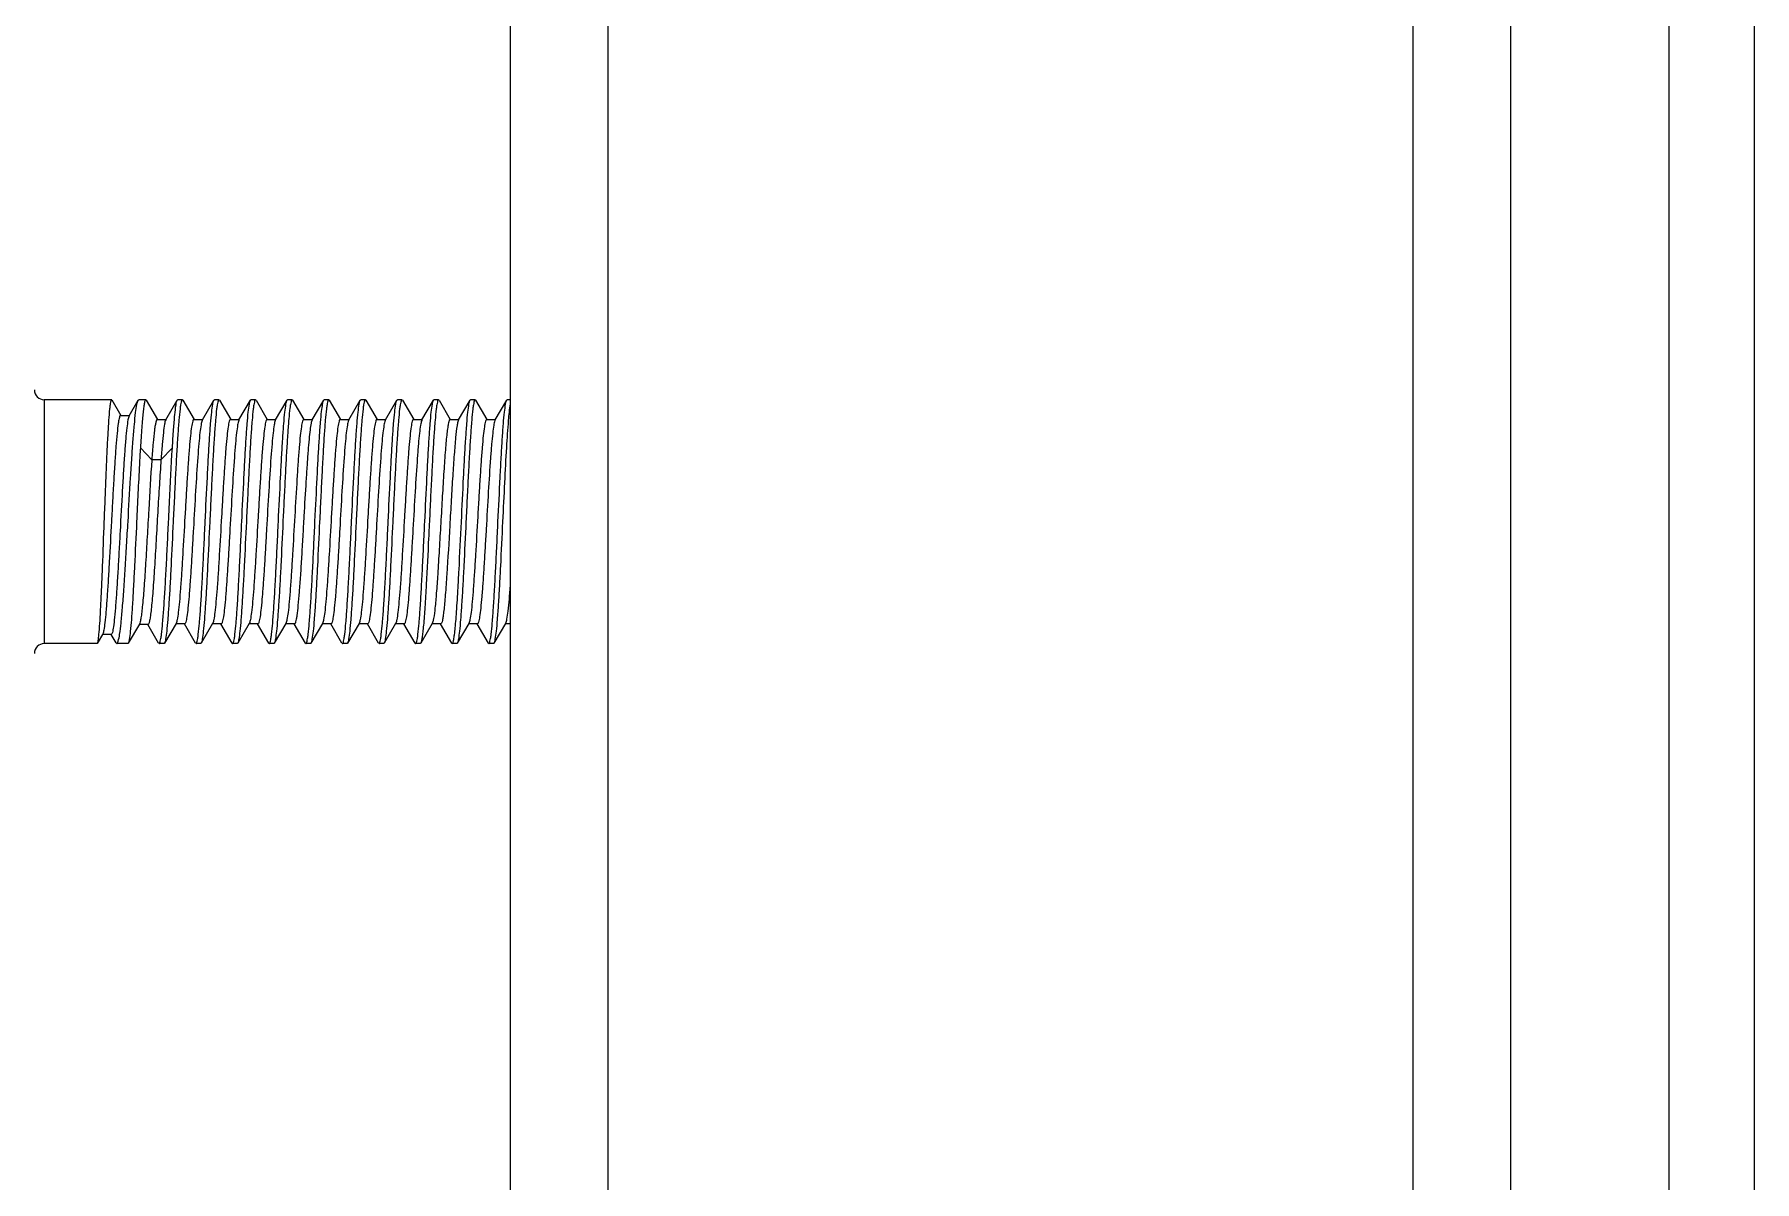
# Model space of a CAD drawing. Extents: x 27938 to 1507990, y 110129 to 923079.
# Drawn here: x 669477 to 670053, y 368319 to 368704 of the extents above; entities that cross this region are included whole.
import ezdxf

# ---------------------------------------------------------------- set-up
doc = ezdxf.new("R2010")
doc.units = 0
doc.header["$LTSCALE"] = 1000
doc.header["$MEASUREMENT"] = 0

msp = doc.modelspace()

# ---------------------------------------------------------------- linework, layer by layer
for p, q in [((670053.1, 366391), (670053.1, 369059.47)), ((670024.47, 366675.45), (670024.47, 368938.58)), ((669636.04, 368785.73), (669636.04, 366070.82)), ((669668.75, 368785.73), (669668.75, 366070.82)), ((669938.61, 368785.73), (669938.61, 366070.82)), ((669971.32, 368785.73), (669971.32, 366070.82)), ((669479.85, 368581.29), (669479.85, 368499.52)), ((669502.42, 368581.29), (669479.85, 368581.29)), ((669502.53, 368581.19), (669502.42, 368581.29)), ((669502.53, 368581.19), (669505.53, 368576.04)), ((669508.32, 368575.88), (669511.35, 368581.11)), ((669511.35, 368581.11), (669511.57, 368581.29)), ((669513.89, 368581.29), (669511.57, 368581.29)), ((669514.05, 368581.15), (669513.89, 368581.29)), ((669514.05, 368581.15), (669517.83, 368574.67)), ((669520.61, 368574.5), (669524.46, 368581.15)), ((669526.16, 368581.29), (669524.62, 368581.29)), ((669526.32, 368581.15), (669526.16, 368581.29)), ((669526.32, 368581.15), (669530.09, 368574.67)), ((669532.87, 368574.5), (669536.73, 368581.15)), ((669536.73, 368581.15), (669536.89, 368581.29)), ((669538.42, 368581.29), (669536.89, 368581.29)), ((669538.58, 368581.15), (669538.42, 368581.29)), ((669538.58, 368581.15), (669542.36, 368574.67)), ((669545.14, 368574.5), (669548.99, 368581.15)), ((669548.99, 368581.15), (669549.15, 368581.29)), ((669550.69, 368581.29), (669549.15, 368581.29)), ((669550.85, 368581.15), (669550.69, 368581.29)), ((669550.85, 368581.15), (669554.63, 368574.67)), ((669557.4, 368574.5), (669561.26, 368581.15)), ((669561.26, 368581.15), (669561.42, 368581.29)), ((669562.96, 368581.29), (669561.42, 368581.29)), ((669563.12, 368581.15), (669562.96, 368581.29)), ((669563.12, 368581.15), (669566.89, 368574.67)), ((669569.67, 368574.5), (669573.53, 368581.15)), ((669575.22, 368581.29), (669573.69, 368581.29)), ((669575.38, 368581.15), (669575.22, 368581.29)), ((669575.38, 368581.15), (669579.16, 368574.67)), ((669581.94, 368574.5), (669585.79, 368581.15)), ((669585.79, 368581.15), (669585.95, 368581.29)), ((669587.49, 368581.29), (669585.95, 368581.29)), ((669587.65, 368581.15), (669587.49, 368581.29)), ((669587.65, 368581.15), (669591.42, 368574.67)), ((669594.2, 368574.5), (669598.06, 368581.15)), ((669598.06, 368581.15), (669598.22, 368581.29)), ((669599.76, 368581.29), (669598.22, 368581.29)), ((669599.92, 368581.15), (669599.76, 368581.29)), ((669599.92, 368581.15), (669603.69, 368574.67)), ((669606.47, 368574.5), (669610.32, 368581.15)), ((669610.32, 368581.15), (669610.49, 368581.29)), ((669612.02, 368581.29), (669610.49, 368581.29)), ((669612.18, 368581.15), (669612.02, 368581.29)), ((669612.18, 368581.15), (669615.96, 368574.67)), ((669618.74, 368574.5), (669622.59, 368581.15)), ((669622.59, 368581.15), (669622.75, 368581.29)), ((669624.29, 368581.29), (669622.75, 368581.29)), ((669624.45, 368581.15), (669624.29, 368581.29)), ((669624.45, 368581.15), (669628.22, 368574.67)), ((669631, 368574.5), (669634.86, 368581.15)), ((669634.86, 368581.15), (669635.02, 368581.29)), ((669636.04, 368581.29), (669635.02, 368581.29)), ((669505.44, 368576.04), (669508.41, 368576.04)), ((669517.73, 368574.67), (669520.7, 368574.67)), ((669530, 368574.67), (669532.97, 368574.67)), ((669532.87, 368574.5), (669532.8, 368574.35)), ((669542.26, 368574.67), (669545.23, 368574.67)), ((669545.14, 368574.5), (669545.06, 368574.34)), ((669554.53, 368574.67), (669557.5, 368574.67)), ((669557.4, 368574.5), (669557.32, 368574.33)), ((669566.8, 368574.67), (669569.77, 368574.67)), ((669579.06, 368574.67), (669582.03, 368574.67)), ((669581.94, 368574.5), (669581.85, 368574.31)), ((669591.33, 368574.67), (669594.3, 368574.67)), ((669594.2, 368574.5), (669594.11, 368574.31)), ((669603.59, 368574.67), (669606.57, 368574.67)), ((669606.47, 368574.5), (669606.37, 368574.3)), ((669615.86, 368574.67), (669618.83, 368574.67)), ((669628.13, 368574.67), (669631.1, 368574.67)), ((669631, 368574.5), (669630.9, 368574.28)), ((669515.93, 368561.15), (669512.09, 368565.16)), ((669519, 368561.15), (669515.93, 368561.15)), ((669522.82, 368565.16), (669519, 368561.15)), ((669560, 368542.63), (669559.89, 368540.4)), ((669570.62, 368540.4), (669570.73, 368542.63)), ((669511.78, 368506.07), (669508.03, 368499.64)), ((669514.65, 368505.91), (669511.68, 368505.91)), ((669518.17, 368499.67), (669514.56, 368505.91)), ((669524.06, 368506.31), (669520.19, 368499.66)), ((669526.93, 368506.14), (669523.96, 368506.14)), ((669530.59, 368499.66), (669526.83, 368506.14)), ((669536.32, 368506.31), (669532.45, 368499.66)), ((669539.2, 368506.14), (669536.23, 368506.14)), ((669542.86, 368499.66), (669539.1, 368506.14)), ((669548.59, 368506.31), (669544.72, 368499.66)), ((669551.46, 368506.14), (669548.49, 368506.14)), ((669555.13, 368499.66), (669551.37, 368506.14)), ((669560.85, 368506.31), (669556.98, 368499.66)), ((669563.73, 368506.14), (669560.76, 368506.14)), ((669567.39, 368499.66), (669563.63, 368506.14)), ((669573.12, 368506.31), (669569.25, 368499.66)), ((669576, 368506.14), (669573.02, 368506.14)), ((669579.66, 368499.66), (669575.9, 368506.14)), ((669585.39, 368506.31), (669581.52, 368499.66)), ((669588.26, 368506.14), (669585.29, 368506.14)), ((669591.93, 368499.66), (669588.17, 368506.14)), ((669597.65, 368506.31), (669593.78, 368499.66)), ((669600.53, 368506.14), (669597.56, 368506.14)), ((669604.19, 368499.66), (669600.43, 368506.14)), ((669609.92, 368506.31), (669606.05, 368499.66)), ((669612.79, 368506.14), (669609.82, 368506.14)), ((669616.46, 368499.66), (669612.7, 368506.14)), ((669622.19, 368506.31), (669618.32, 368499.66)), ((669625.06, 368506.14), (669622.09, 368506.14)), ((669628.72, 368499.66), (669624.96, 368506.14)), ((669634.45, 368506.31), (669630.58, 368499.66)), ((669636.04, 368506.14), (669634.36, 368506.14)), ((669497.53, 368499.52), (669479.85, 368499.52)), ((669497.62, 368499.59), (669497.53, 368499.52)), ((669499.37, 368502.61), (669497.62, 368499.59)), ((669499.46, 368502.76), (669499.37, 368502.61)), ((669502.35, 368502.61), (669499.37, 368502.61)), ((669503.93, 368499.74), (669502.29, 368502.57)), ((669503.93, 368499.74), (669504.19, 368499.52)), ((669507.89, 368499.52), (669504.19, 368499.52)), ((669508.03, 368499.64), (669507.89, 368499.52)), ((669518.17, 368499.67), (669518.36, 368499.52)), ((669520.02, 368499.52), (669518.36, 368499.52)), ((669520.19, 368499.66), (669520.03, 368499.52)), ((669530.59, 368499.66), (669530.76, 368499.52)), ((669532.29, 368499.52), (669530.75, 368499.52)), ((669532.45, 368499.66), (669532.29, 368499.52)), ((669542.86, 368499.66), (669543.02, 368499.52)), ((669544.56, 368499.52), (669543.02, 368499.52)), ((669544.72, 368499.66), (669544.56, 368499.52)), ((669555.13, 368499.66), (669555.29, 368499.52)), ((669556.82, 368499.52), (669555.29, 368499.52)), ((669556.98, 368499.66), (669556.82, 368499.52)), ((669567.39, 368499.66), (669567.55, 368499.52)), ((669569.09, 368499.52), (669567.55, 368499.52)), ((669569.25, 368499.66), (669569.09, 368499.52)), ((669579.66, 368499.66), (669579.82, 368499.52)), ((669581.36, 368499.52), (669579.82, 368499.52)), ((669581.52, 368499.66), (669581.36, 368499.52)), ((669591.93, 368499.66), (669592.09, 368499.52)), ((669593.62, 368499.52), (669592.09, 368499.52)), ((669593.78, 368499.66), (669593.62, 368499.52)), ((669604.19, 368499.66), (669604.35, 368499.52)), ((669605.89, 368499.52), (669604.35, 368499.52)), ((669606.05, 368499.66), (669605.89, 368499.52)), ((669616.46, 368499.66), (669616.62, 368499.52)), ((669618.16, 368499.52), (669616.62, 368499.52)), ((669618.32, 368499.66), (669618.16, 368499.52)), ((669628.72, 368499.66), (669628.89, 368499.52)), ((669630.42, 368499.52), (669628.89, 368499.52)), ((669630.58, 368499.66), (669630.42, 368499.52))]:
    msp.add_line(p, q)
for centre, start, end in [((669479.85, 368584.56), 180, 270), ((669479.85, 368496.25), 90, 180)]:
    msp.add_arc(centre, 3.27, start, end)
for points, knots in [([(669502.42, 368581.29), (669502.33, 368581.29), (669502.19, 368580.94), (669502.06, 368580.41), (669501.9, 368579.4), (669501.68, 368577.39), (669501.41, 368573.97), (669501.11, 368568.95), (669500.8, 368562.83), (669500.5, 368555.85), (669500.2, 368548.28), (669500, 368543.06), (669499.9, 368540.4)], [0, 0, 0, 0, 0.006203, 0.021073, 0.045141, 0.078305, 0.170688, 0.294821, 0.44599, 0.618417, 0.805472, 1, 1, 1, 1]), ([(669507.96, 368540.4), (669508.24, 368545.32), (669508.65, 368552.48), (669509.22, 368561.65), (669509.64, 368567.6), (669510.05, 368572.62), (669510.43, 368576.57), (669510.85, 368579.26), (669511.11, 368580.68), (669511.35, 368581.11)], [0, 0, 0, 0, 0.361155, 0.526427, 0.673911, 0.798642, 0.896457, 0.964179, 1, 1, 1, 1]), ([(669513.89, 368581.29), (669513.77, 368581.29), (669513.57, 368580.81), (669513.4, 368580.08), (669513.18, 368578.7), (669512.97, 368576.88), (669512.75, 368574.56), (669512.43, 368570.6), (669512.23, 368567.42), (669512.09, 368565.16)], [0, 0, 0, 0, 0.021546, 0.072917, 0.155846, 0.269667, 0.412995, 0.584026, 1, 1, 1, 1]), ([(669522.82, 368565.16), (669522.95, 368567.23), (669523.18, 368570.94), (669523.58, 368575.74), (669523.9, 368578.82), (669524.21, 368580.44), (669524.36, 368580.98), (669524.46, 368581.15)], [0, 0, 0, 0, 0.387446, 0.690986, 0.897716, 0.962073, 1, 1, 1, 1]), ([(669526.16, 368581.29), (669526.07, 368581.29), (669525.89, 368580.96), (669525.74, 368580.41), (669525.55, 368579.4), (669525.28, 368577.38), (669524.95, 368573.96), (669524.59, 368568.95), (669524.22, 368562.83), (669523.84, 368555.85), (669523.47, 368548.28), (669523.22, 368543.06), (669523.09, 368540.4)], [0, 0, 0, 0, 0.006697, 0.021779, 0.045964, 0.079194, 0.171609, 0.295674, 0.446694, 0.618911, 0.805729, 1, 1, 1, 1]), ([(669524.46, 368581.15), (669524.48, 368581.19), (669524.52, 368581.25), (669524.59, 368581.29), (669524.62, 368581.29)], [0, 0, 0, 0, 0.600476, 1, 1, 1, 1]), ([(669533.82, 368540.4), (669534.06, 368545.36), (669534.4, 368552.58), (669534.89, 368561.81), (669535.24, 368567.78), (669535.6, 368572.81), (669535.92, 368576.74), (669536.3, 368579.37), (669536.5, 368580.76), (669536.73, 368581.15)], [0, 0, 0, 0, 0.363963, 0.530225, 0.678242, 0.802937, 0.90006, 0.966368, 1, 1, 1, 1]), ([(669538.42, 368581.29), (669538.33, 368581.29), (669538.15, 368580.96), (669538.01, 368580.41), (669537.82, 368579.4), (669537.55, 368577.38), (669537.22, 368573.97), (669536.85, 368568.95), (669536.48, 368562.83), (669536.11, 368555.85), (669535.73, 368548.28), (669535.48, 368543.06), (669535.36, 368540.4)], [0, 0, 0, 0, 0.006689, 0.021764, 0.045941, 0.079165, 0.171569, 0.295632, 0.446659, 0.618889, 0.805716, 1, 1, 1, 1]), ([(669546.09, 368540.4), (669546.32, 368545.36), (669546.67, 368552.58), (669547.16, 368561.81), (669547.51, 368567.78), (669547.87, 368572.81), (669548.19, 368576.74), (669548.56, 368579.37), (669548.76, 368580.76), (669548.99, 368581.15)], [0, 0, 0, 0, 0.363959, 0.530225, 0.678245, 0.80294, 0.900061, 0.966367, 1, 1, 1, 1]), ([(669550.69, 368581.29), (669550.6, 368581.29), (669550.42, 368580.96), (669550.28, 368580.41), (669550.08, 368579.4), (669549.81, 368577.39), (669549.49, 368573.97), (669549.12, 368568.95), (669548.75, 368562.83), (669548.38, 368555.85), (669548, 368548.28), (669547.75, 368543.06), (669547.62, 368540.4)], [0, 0, 0, 0, 0.00668, 0.021743, 0.045911, 0.079128, 0.171521, 0.29558, 0.446613, 0.618858, 0.805701, 1, 1, 1, 1]), ([(669558.35, 368540.4), (669558.59, 368545.36), (669558.93, 368552.58), (669559.42, 368561.81), (669559.77, 368567.78), (669560.13, 368572.81), (669560.45, 368576.74), (669560.83, 368579.37), (669561.03, 368580.76), (669561.26, 368581.15)], [0, 0, 0, 0, 0.363957, 0.530226, 0.678247, 0.80294, 0.900059, 0.966367, 1, 1, 1, 1]), ([(669562.96, 368581.29), (669562.87, 368581.29), (669562.69, 368580.99), (669562.56, 368580.47), (669562.37, 368579.53), (669562.11, 368577.65), (669561.79, 368574.45), (669561.44, 368569.74), (669561.08, 368563.98), (669560.72, 368557.38), (669560.36, 368550.16), (669560.12, 368545.18), (669560, 368542.63)], [0, 0, 0, 0, 0.006689, 0.021571, 0.045424, 0.078208, 0.169526, 0.292465, 0.442701, 0.6149, 0.802905, 1, 1, 1, 1]), ([(669570.73, 368542.63), (669570.95, 368547.36), (669571.28, 368554.22), (669571.76, 368562.98), (669572.09, 368568.61), (669572.44, 368573.32), (669572.75, 368577), (669573.11, 368579.47), (669573.31, 368580.78), (669573.53, 368581.15)], [0, 0, 0, 0, 0.367266, 0.533405, 0.680662, 0.804347, 0.900563, 0.966339, 1, 1, 1, 1]), ([(669575.22, 368581.29), (669575.13, 368581.29), (669574.95, 368580.96), (669574.81, 368580.41), (669574.61, 368579.4), (669574.35, 368577.38), (669574.02, 368573.97), (669573.65, 368568.95), (669573.28, 368562.83), (669572.91, 368555.85), (669572.53, 368548.28), (669572.28, 368543.06), (669572.16, 368540.4)], [0, 0, 0, 0, 0.006689, 0.021763, 0.04594, 0.079164, 0.171568, 0.295631, 0.446657, 0.618886, 0.805714, 1, 1, 1, 1]), ([(669573.53, 368581.15), (669573.55, 368581.19), (669573.59, 368581.25), (669573.66, 368581.29), (669573.69, 368581.29)], [0, 0, 0, 0, 0.600612, 1, 1, 1, 1]), ([(669582.89, 368540.4), (669583.12, 368545.36), (669583.47, 368552.58), (669583.96, 368561.81), (669584.31, 368567.78), (669584.67, 368572.81), (669584.98, 368576.74), (669585.36, 368579.37), (669585.56, 368580.76), (669585.79, 368581.15)], [0, 0, 0, 0, 0.363961, 0.530225, 0.678245, 0.802939, 0.90006, 0.966367, 1, 1, 1, 1]), ([(669587.49, 368581.29), (669587.4, 368581.29), (669587.22, 368580.96), (669587.08, 368580.41), (669586.88, 368579.4), (669586.61, 368577.39), (669586.29, 368573.97), (669585.92, 368568.95), (669585.55, 368562.83), (669585.17, 368555.85), (669584.8, 368548.28), (669584.55, 368543.06), (669584.42, 368540.4)], [0, 0, 0, 0, 0.006676, 0.021733, 0.045899, 0.079113, 0.171508, 0.295569, 0.446596, 0.61884, 0.805693, 1, 1, 1, 1]), ([(669595.15, 368540.4), (669595.39, 368545.36), (669595.73, 368552.58), (669596.22, 368561.81), (669596.57, 368567.78), (669596.93, 368572.81), (669597.25, 368576.74), (669597.63, 368579.37), (669597.83, 368580.76), (669598.06, 368581.15)], [0, 0, 0, 0, 0.363962, 0.530226, 0.678239, 0.802933, 0.900057, 0.966368, 1, 1, 1, 1]), ([(669599.76, 368581.29), (669599.66, 368581.29), (669599.48, 368580.96), (669599.34, 368580.41), (669599.15, 368579.4), (669598.88, 368577.38), (669598.55, 368573.96), (669598.19, 368568.95), (669597.81, 368562.83), (669597.44, 368555.85), (669597.07, 368548.28), (669596.82, 368543.06), (669596.69, 368540.4)], [0, 0, 0, 0, 0.006697, 0.021779, 0.045964, 0.079195, 0.171609, 0.295674, 0.446694, 0.618911, 0.805729, 1, 1, 1, 1]), ([(669607.42, 368540.4), (669607.66, 368545.36), (669608, 368552.58), (669608.49, 368561.81), (669608.84, 368567.78), (669609.2, 368572.81), (669609.52, 368576.74), (669609.9, 368579.37), (669610.09, 368580.76), (669610.32, 368581.15)], [0, 0, 0, 0, 0.363963, 0.530225, 0.678242, 0.802937, 0.90006, 0.966368, 1, 1, 1, 1]), ([(669612.02, 368581.29), (669611.93, 368581.29), (669611.75, 368580.96), (669611.61, 368580.41), (669611.41, 368579.4), (669611.14, 368577.38), (669610.82, 368573.97), (669610.45, 368568.95), (669610.08, 368562.83), (669609.71, 368555.85), (669609.33, 368548.28), (669609.08, 368543.06), (669608.96, 368540.4)], [0, 0, 0, 0, 0.006686, 0.021758, 0.045933, 0.079154, 0.171555, 0.295617, 0.446646, 0.618881, 0.805711, 1, 1, 1, 1]), ([(669619.69, 368540.4), (669619.92, 368545.36), (669620.26, 368552.58), (669620.76, 368561.81), (669621.11, 368567.78), (669621.47, 368572.81), (669621.78, 368576.74), (669622.16, 368579.37), (669622.36, 368580.76), (669622.59, 368581.15)], [0, 0, 0, 0, 0.363958, 0.530225, 0.678245, 0.80294, 0.90006, 0.966367, 1, 1, 1, 1]), ([(669624.29, 368581.29), (669624.2, 368581.29), (669624.02, 368580.96), (669623.87, 368580.41), (669623.68, 368579.4), (669623.41, 368577.39), (669623.08, 368573.97), (669622.72, 368568.95), (669622.35, 368562.83), (669621.97, 368555.85), (669621.6, 368548.28), (669621.35, 368543.06), (669621.22, 368540.4)], [0, 0, 0, 0, 0.006677, 0.021736, 0.045902, 0.079117, 0.171507, 0.295565, 0.446598, 0.618848, 0.805696, 1, 1, 1, 1]), ([(669631.95, 368540.4), (669632.19, 368545.36), (669632.53, 368552.58), (669633.02, 368561.81), (669633.37, 368567.78), (669633.73, 368572.81), (669634.05, 368576.74), (669634.43, 368579.37), (669634.63, 368580.76), (669634.86, 368581.15)], [0, 0, 0, 0, 0.363957, 0.530228, 0.678248, 0.80294, 0.900058, 0.966367, 1, 1, 1, 1]), ([(669636.04, 368579.89), (669635.71, 368578.07), (669635.29, 368573.19), (669634.68, 368564.4), (669634.1, 368553.07), (669633.7, 368544.78), (669633.49, 368540.4)], [0, 0, 0, 0, 0.140058, 0.370691, 0.667791, 1, 1, 1, 1]), ([(669505.44, 368576.04), (669505.35, 368576.04), (669505.17, 368575.76), (669505.02, 368575.26), (669504.83, 368574.4), (669504.56, 368572.64), (669504.24, 368569.68), (669503.88, 368565.33), (669503.51, 368560.03), (669503.14, 368553.98), (669502.77, 368547.4), (669502.28, 368538.29), (669501.81, 368529.31), (669501.31, 368520.77), (669500.95, 368515.23), (669500.59, 368510.57), (669500.27, 368506.91), (669499.89, 368504.44), (669499.68, 368503.14), (669499.46, 368502.76)], [0, 0, 0, 0, 0.003488, 0.010904, 0.022688, 0.038824, 0.083607, 0.143647, 0.216697, 0.300025, 0.390537, 0.484902, 0.671459, 0.756962, 0.833182, 0.897479, 0.947675, 0.982144, 1, 1, 1, 1]), ([(669508.32, 368575.88), (669508.09, 368575.48), (669507.86, 368574.1), (669507.47, 368571.52), (669507.14, 368567.71), (669506.76, 368562.88), (669506.4, 368557.19), (669505.89, 368548.53), (669505.42, 368539.49), (669504.93, 368530.4), (669504.57, 368523.92), (669504.2, 368518), (669503.85, 368512.86), (669503.49, 368508.66), (669503.16, 368505.59), (669502.84, 368503.68), (669502.61, 368502.87), (669502.43, 368502.61), (669502.35, 368502.61)], [0, 0, 0, 0, 0.018844, 0.055045, 0.107437, 0.174076, 0.252464, 0.339678, 0.527511, 0.621285, 0.710453, 0.791854, 0.862644, 0.920393, 0.963178, 0.989688, 0.996707, 1, 1, 1, 1]), ([(669517.73, 368574.67), (669517.62, 368574.67), (669517.41, 368574.29), (669517.25, 368573.65), (669517.02, 368572.5), (669516.7, 368570.21), (669516.32, 368566.36), (669516.07, 368563.04), (669515.93, 368561.15)], [0, 0, 0, 0, 0.023235, 0.075178, 0.15823, 0.271917, 0.585415, 1, 1, 1, 1]), ([(669520.61, 368574.5), (669520.36, 368574.08), (669520.13, 368572.64), (669519.72, 368569.92), (669519.36, 368565.91), (669519.12, 368562.86), (669519, 368561.15)], [0, 0, 0, 0, 0.108395, 0.316903, 0.618184, 1, 1, 1, 1]), ([(669530, 368574.67), (669529.92, 368574.67), (669529.74, 368574.43), (669529.5, 368573.64), (669529.17, 368571.83), (669528.83, 368568.91), (669528.47, 368564.92), (669528.12, 368560.07), (669527.75, 368554.5), (669527.39, 368548.43), (669526.9, 368539.95), (669526.43, 368531.55), (669525.93, 368523.53), (669525.57, 368518.29), (669525.21, 368513.84), (669524.87, 368510.34), (669524.5, 368507.95), (669524.27, 368506.68), (669524.06, 368506.31)], [0, 0, 0, 0, 0.003515, 0.010772, 0.037949, 0.081609, 0.140308, 0.211978, 0.294061, 0.383612, 0.477415, 0.664253, 0.750571, 0.827952, 0.893624, 0.945254, 0.981055, 1, 1, 1, 1]), ([(669532.8, 368574.35), (669532.6, 368573.88), (669532.36, 368572.5), (669532, 368569.92), (669531.66, 368566.3), (669531.15, 368559.8), (669530.56, 368550.28), (669529.99, 368540.18), (669529.51, 368531.82), (669529.15, 368525.85), (669528.79, 368520.4), (669528.43, 368515.65), (669528.08, 368511.76), (669527.75, 368508.91), (669527.43, 368507.14), (669527.19, 368506.37), (669527.01, 368506.14), (669526.93, 368506.14)], [0, 0, 0, 0, 0.022098, 0.060554, 0.114206, 0.18123, 0.34569, 0.53115, 0.623722, 0.711849, 0.792446, 0.862698, 0.92016, 0.962863, 0.989437, 0.99654, 1, 1, 1, 1]), ([(669542.26, 368574.67), (669542.18, 368574.67), (669542, 368574.43), (669541.76, 368573.64), (669541.44, 368571.83), (669541.1, 368568.91), (669540.74, 368564.92), (669540.38, 368560.07), (669540.02, 368554.5), (669539.66, 368548.43), (669539.17, 368539.95), (669538.7, 368531.55), (669538.2, 368523.53), (669537.84, 368518.29), (669537.47, 368513.84), (669537.14, 368510.34), (669536.77, 368507.95), (669536.54, 368506.68), (669536.32, 368506.31)], [0, 0, 0, 0, 0.003515, 0.010772, 0.037949, 0.081609, 0.140308, 0.211978, 0.294061, 0.383612, 0.477415, 0.664253, 0.750571, 0.827952, 0.893624, 0.945254, 0.981055, 1, 1, 1, 1]), ([(669545.06, 368574.34), (669544.87, 368573.87), (669544.62, 368572.49), (669544.26, 368569.9), (669543.92, 368566.27), (669543.41, 368559.76), (669542.82, 368550.25), (669542.25, 368540.15), (669541.77, 368531.79), (669541.41, 368525.83), (669541.05, 368520.39), (669540.7, 368515.64), (669540.34, 368511.76), (669540.01, 368508.9), (669539.69, 368507.14), (669539.45, 368506.37), (669539.28, 368506.14), (669539.2, 368506.14)], [0, 0, 0, 0, 0.022237, 0.060809, 0.11455, 0.181633, 0.346125, 0.531524, 0.624042, 0.712107, 0.792639, 0.862829, 0.920237, 0.962898, 0.989446, 0.996542, 1, 1, 1, 1]), ([(669554.53, 368574.67), (669554.45, 368574.67), (669554.27, 368574.43), (669554.03, 368573.64), (669553.7, 368571.83), (669553.37, 368568.91), (669553.01, 368564.92), (669552.65, 368560.07), (669552.29, 368554.5), (669551.92, 368548.43), (669551.44, 368539.95), (669550.96, 368531.55), (669550.46, 368523.53), (669550.1, 368518.29), (669549.74, 368513.84), (669549.41, 368510.34), (669549.03, 368507.95), (669548.81, 368506.68), (669548.59, 368506.31)], [0, 0, 0, 0, 0.003515, 0.010772, 0.037949, 0.081609, 0.140308, 0.211978, 0.294061, 0.383612, 0.477416, 0.664253, 0.750571, 0.827952, 0.893624, 0.945254, 0.981055, 1, 1, 1, 1]), ([(669557.32, 368574.33), (669557.13, 368573.86), (669556.88, 368572.47), (669556.53, 368569.87), (669556.19, 368566.24), (669555.68, 368559.73), (669555.09, 368550.21), (669554.51, 368540.12), (669554.04, 368531.77), (669553.68, 368525.81), (669553.32, 368520.37), (669552.96, 368515.63), (669552.61, 368511.75), (669552.28, 368508.9), (669551.96, 368507.14), (669551.72, 368506.37), (669551.54, 368506.14), (669551.46, 368506.14)], [0, 0, 0, 0, 0.022376, 0.061065, 0.114893, 0.182035, 0.346559, 0.531898, 0.624361, 0.712364, 0.792832, 0.86296, 0.920314, 0.962934, 0.989455, 0.996544, 1, 1, 1, 1]), ([(669566.8, 368574.67), (669566.72, 368574.67), (669566.54, 368574.43), (669566.3, 368573.65), (669565.97, 368571.85), (669565.64, 368568.94), (669565.28, 368564.99), (669564.92, 368560.16), (669564.42, 368552.49), (669564.07, 368546.44), (669563.84, 368542.27)], [0, 0, 0, 0, 0.007368, 0.022553, 0.07941, 0.170757, 0.293599, 0.443643, 0.615565, 1, 1, 1, 1]), ([(669569.67, 368574.5), (669569.47, 368574.16), (669569.25, 368573.03), (669568.91, 368570.91), (669568.6, 368567.8), (669568.26, 368563.85), (669567.92, 368559.16), (669567.45, 368551.89), (669567.13, 368546.19), (669566.9, 368542.27)], [0, 0, 0, 0, 0.036414, 0.10397, 0.201071, 0.324823, 0.471425, 0.636308, 1, 1, 1, 1]), ([(669579.06, 368574.67), (669578.98, 368574.67), (669578.8, 368574.43), (669578.56, 368573.64), (669578.23, 368571.83), (669577.9, 368568.91), (669577.54, 368564.92), (669577.18, 368560.07), (669576.82, 368554.5), (669576.45, 368548.43), (669575.97, 368539.95), (669575.5, 368531.55), (669575, 368523.53), (669574.64, 368518.29), (669574.27, 368513.84), (669573.94, 368510.34), (669573.57, 368507.95), (669573.34, 368506.68), (669573.12, 368506.31)], [0, 0, 0, 0, 0.003516, 0.010772, 0.037949, 0.081609, 0.140308, 0.211978, 0.294061, 0.383612, 0.477416, 0.664254, 0.750571, 0.827952, 0.893624, 0.945254, 0.981055, 1, 1, 1, 1]), ([(669581.85, 368574.31), (669581.66, 368573.83), (669581.41, 368572.43), (669581.05, 368569.82), (669580.71, 368566.17), (669580.2, 368559.66), (669579.61, 368550.15), (669579.04, 368540.06), (669578.56, 368531.72), (669578.21, 368525.77), (669577.85, 368520.34), (669577.5, 368515.61), (669577.14, 368511.74), (669576.81, 368508.89), (669576.49, 368507.14), (669576.25, 368506.37), (669576.07, 368506.14), (669576, 368506.14)], [0, 0, 0, 0, 0.022654, 0.061574, 0.115578, 0.182837, 0.347426, 0.532643, 0.624999, 0.712877, 0.793216, 0.863221, 0.920468, 0.963004, 0.989473, 0.996549, 1, 1, 1, 1]), ([(669591.33, 368574.67), (669591.25, 368574.67), (669591.07, 368574.43), (669590.83, 368573.64), (669590.5, 368571.83), (669590.17, 368568.91), (669589.81, 368564.92), (669589.45, 368560.07), (669589.08, 368554.5), (669588.72, 368548.43), (669588.23, 368539.95), (669587.76, 368531.55), (669587.26, 368523.53), (669586.9, 368518.29), (669586.54, 368513.84), (669586.2, 368510.34), (669585.83, 368507.95), (669585.61, 368506.68), (669585.39, 368506.31)], [0, 0, 0, 0, 0.003516, 0.010771, 0.037949, 0.081609, 0.140308, 0.211978, 0.294061, 0.383613, 0.477416, 0.664254, 0.750571, 0.827952, 0.893624, 0.945254, 0.981055, 1, 1, 1, 1]), ([(669594.11, 368574.31), (669593.92, 368573.82), (669593.67, 368572.42), (669593.32, 368569.8), (669592.98, 368566.14), (669592.47, 368559.63), (669591.88, 368550.11), (669591.31, 368540.03), (669590.83, 368531.69), (669590.47, 368525.75), (669590.11, 368520.33), (669589.76, 368515.6), (669589.41, 368511.73), (669589.08, 368508.89), (669588.76, 368507.14), (669588.52, 368506.37), (669588.34, 368506.14), (669588.26, 368506.14)], [0, 0, 0, 0, 0.022792, 0.061828, 0.11592, 0.183237, 0.347858, 0.533014, 0.625317, 0.713133, 0.793408, 0.863351, 0.920544, 0.963039, 0.989482, 0.996551, 1, 1, 1, 1]), ([(669603.59, 368574.67), (669603.51, 368574.67), (669603.34, 368574.43), (669603.09, 368573.64), (669602.77, 368571.83), (669602.43, 368568.91), (669602.07, 368564.92), (669601.71, 368560.07), (669601.35, 368554.5), (669600.99, 368548.43), (669600.5, 368539.95), (669600.03, 368531.55), (669599.53, 368523.53), (669599.17, 368518.29), (669598.8, 368513.84), (669598.47, 368510.34), (669598.1, 368507.95), (669597.87, 368506.68), (669597.65, 368506.31)], [0, 0, 0, 0, 0.003516, 0.010771, 0.037949, 0.081609, 0.140308, 0.211978, 0.294061, 0.383613, 0.477416, 0.664254, 0.750571, 0.827952, 0.893624, 0.945254, 0.981055, 1, 1, 1, 1]), ([(669606.37, 368574.3), (669606.18, 368573.81), (669605.93, 368572.4), (669605.58, 368569.77), (669605.24, 368566.11), (669604.73, 368559.59), (669604.14, 368550.08), (669603.57, 368540), (669603.09, 368531.67), (669602.74, 368525.73), (669602.38, 368520.31), (669602.03, 368515.59), (669601.67, 368511.73), (669601.34, 368508.89), (669601.02, 368507.14), (669600.78, 368506.37), (669600.61, 368506.14), (669600.53, 368506.14)], [0, 0, 0, 0, 0.022931, 0.062083, 0.116262, 0.183637, 0.34829, 0.533386, 0.625634, 0.713389, 0.793599, 0.863481, 0.920621, 0.963074, 0.989491, 0.996553, 1, 1, 1, 1]), ([(669615.86, 368574.67), (669615.73, 368574.67), (669615.5, 368574.15), (669615.3, 368573.34), (669615.04, 368571.82), (669614.8, 368569.84), (669614.55, 368567.31), (669614.19, 368563.08), (669613.76, 368556.88), (669613.27, 368548.71), (669612.77, 368539.96), (669612.27, 368531.24), (669611.92, 368525.5), (669611.74, 368522.75)], [0, 0, 0, 0, 0.007549, 0.025288, 0.053782, 0.092698, 0.14142, 0.199125, 0.337396, 0.498012, 0.669894, 0.841157, 1, 1, 1, 1]), ([(669618.74, 368574.5), (669618.61, 368574.29), (669618.44, 368573.64), (669618.07, 368571.7), (669617.68, 368568.06), (669617.21, 368562.46), (669616.74, 368555.46), (669616.27, 368547.52), (669615.64, 368536.51), (669615.17, 368528.2), (669614.8, 368522.75)], [0, 0, 0, 0, 0.014139, 0.038106, 0.114569, 0.22512, 0.362916, 0.519336, 0.684562, 1, 1, 1, 1]), ([(669628.13, 368574.67), (669628.05, 368574.67), (669627.87, 368574.43), (669627.63, 368573.64), (669627.3, 368571.83), (669626.97, 368568.91), (669626.61, 368564.92), (669626.25, 368560.07), (669625.88, 368554.5), (669625.52, 368548.43), (669625.03, 368539.95), (669624.56, 368531.55), (669624.06, 368523.53), (669623.7, 368518.29), (669623.34, 368513.84), (669623, 368510.34), (669622.63, 368507.95), (669622.4, 368506.68), (669622.19, 368506.31)], [0, 0, 0, 0, 0.003516, 0.010771, 0.037949, 0.081609, 0.140308, 0.211978, 0.294061, 0.383613, 0.477416, 0.664254, 0.750571, 0.827952, 0.893624, 0.945254, 0.981055, 1, 1, 1, 1]), ([(669630.9, 368574.28), (669630.71, 368573.78), (669630.46, 368572.36), (669630.11, 368569.72), (669629.77, 368566.05), (669629.26, 368559.53), (669628.67, 368550.01), (669628.1, 368539.94), (669627.62, 368531.62), (669627.27, 368525.69), (669626.91, 368520.28), (669626.56, 368515.57), (669626.2, 368511.71), (669625.87, 368508.88), (669625.55, 368507.13), (669625.32, 368506.37), (669625.14, 368506.14), (669625.06, 368506.14)], [0, 0, 0, 0, 0.023208, 0.06259, 0.116944, 0.184435, 0.349152, 0.534126, 0.626268, 0.713899, 0.79398, 0.86374, 0.920773, 0.963144, 0.989509, 0.996558, 1, 1, 1, 1]), ([(669512.09, 368565.16), (669511.98, 368563.29), (669511.52, 368555.04), (669511.14, 368546.79), (669510.84, 368540.4)], [0, 0, 0, 0, 0.22604, 1, 1, 1, 1]), ([(669515.93, 368561.15), (669515.53, 368555.57), (669515.04, 368546.95), (669514.38, 368535.41), (669513.88, 368526.86), (669513.38, 368519.25), (669512.95, 368513.75), (669512.58, 368510.22), (669512.34, 368508.33), (669512.09, 368507.01), (669511.91, 368506.3), (669511.78, 368506.07)], [0, 0, 0, 0, 0.303539, 0.468638, 0.62733, 0.768529, 0.882427, 0.926602, 0.961222, 0.985757, 1, 1, 1, 1]), ([(669519, 368561.15), (669518.8, 368558.38), (669518.43, 368552.52), (669517.9, 368543.48), (669517.38, 368534.21), (669516.86, 368525.4), (669516.41, 368518.67), (669516.03, 368514.02), (669515.76, 368511.24), (669515.51, 368509.06), (669515.24, 368507.38), (669515.03, 368506.49), (669514.79, 368505.91), (669514.65, 368505.91)], [0, 0, 0, 0, 0.15003, 0.317321, 0.489066, 0.652114, 0.794019, 0.853588, 0.904016, 0.944371, 0.97394, 0.992316, 1, 1, 1, 1]), ([(669521.54, 368540.4), (669521.65, 368542.61), (669522.05, 368550.86), (669522.46, 368559.11), (669522.82, 368565.16)], [0, 0, 0, 0, 0.2673, 1, 1, 1, 1]), ([(669499.9, 368540.4), (669499.7, 368535.38), (669499.43, 368528.07), (669499.04, 368518.74), (669498.77, 368512.72), (669498.48, 368507.7), (669498.26, 368503.81), (669497.93, 368501.28), (669497.83, 368499.95), (669497.62, 368499.59)], [0, 0, 0, 0, 0.36864, 0.53657, 0.68548, 0.810114, 0.906077, 0.97003, 1, 1, 1, 1]), ([(669504.19, 368499.52), (669504.29, 368499.52), (669504.52, 368499.82), (669504.84, 368500.83), (669505.26, 368503.12), (669505.68, 368506.83), (669506.14, 368511.86), (669506.59, 368517.98), (669507.05, 368524.96), (669507.5, 368532.53), (669507.8, 368537.75), (669507.96, 368540.4)], [0, 0, 0, 0, 0.007547, 0.022985, 0.080637, 0.173055, 0.296975, 0.447746, 0.61965, 0.806111, 1, 1, 1, 1]), ([(669510.84, 368540.4), (669510.6, 368535.43), (669510.27, 368528.19), (669509.79, 368518.94), (669509.45, 368512.95), (669509.1, 368507.93), (669508.8, 368504.01), (669508.44, 368501.4), (669508.26, 368500.03), (669508.03, 368499.64)], [0, 0, 0, 0, 0.365079, 0.53175, 0.679987, 0.804667, 0.901508, 0.967249, 1, 1, 1, 1]), ([(669518.36, 368499.52), (669518.45, 368499.52), (669518.64, 368499.84), (669518.79, 368500.4), (669519, 368501.4), (669519.28, 368503.42), (669519.62, 368506.84), (669520, 368511.86), (669520.39, 368517.98), (669520.78, 368524.96), (669521.16, 368532.53), (669521.41, 368537.75), (669521.54, 368540.4)], [0, 0, 0, 0, 0.006868, 0.022, 0.046199, 0.079427, 0.17181, 0.295831, 0.44681, 0.618994, 0.805771, 1, 1, 1, 1]), ([(669523.09, 368540.4), (669522.85, 368535.45), (669522.51, 368528.23), (669522.02, 368519), (669521.67, 368513.02), (669521.31, 368508), (669520.99, 368504.07), (669520.61, 368501.44), (669520.42, 368500.05), (669520.19, 368499.66)], [0, 0, 0, 0, 0.364025, 0.530311, 0.678341, 0.803035, 0.90014, 0.966414, 1, 1, 1, 1]), ([(669530.76, 368499.52), (669530.85, 368499.52), (669531.03, 368499.85), (669531.17, 368500.4), (669531.36, 368501.41), (669531.63, 368503.43), (669531.96, 368506.85), (669532.32, 368511.86), (669532.7, 368517.98), (669533.07, 368524.96), (669533.45, 368532.53), (669533.69, 368537.75), (669533.82, 368540.4)], [0, 0, 0, 0, 0.006693, 0.021771, 0.045952, 0.079179, 0.171588, 0.295652, 0.446676, 0.6189, 0.805722, 1, 1, 1, 1]), ([(669535.36, 368540.4), (669535.12, 368535.45), (669534.78, 368528.23), (669534.29, 368519), (669533.94, 368513.02), (669533.58, 368508), (669533.26, 368504.07), (669532.88, 368501.44), (669532.68, 368500.05), (669532.45, 368499.66)], [0, 0, 0, 0, 0.364027, 0.530312, 0.678339, 0.803032, 0.900139, 0.966415, 1, 1, 1, 1]), ([(669543.02, 368499.52), (669543.11, 368499.52), (669543.29, 368499.85), (669543.44, 368500.4), (669543.63, 368501.41), (669543.9, 368503.43), (669544.23, 368506.85), (669544.59, 368511.86), (669544.96, 368517.98), (669545.34, 368524.96), (669545.71, 368532.53), (669545.96, 368537.75), (669546.09, 368540.4)], [0, 0, 0, 0, 0.006696, 0.021778, 0.045963, 0.079194, 0.171608, 0.295673, 0.446692, 0.618909, 0.805729, 1, 1, 1, 1]), ([(669547.62, 368540.4), (669547.39, 368535.45), (669547.04, 368528.23), (669546.55, 368519), (669546.2, 368513.02), (669545.84, 368508), (669545.53, 368504.07), (669545.15, 368501.44), (669544.95, 368500.05), (669544.72, 368499.66)], [0, 0, 0, 0, 0.364034, 0.530325, 0.678352, 0.803041, 0.900142, 0.966414, 1, 1, 1, 1]), ([(669555.29, 368499.52), (669555.38, 368499.52), (669555.56, 368499.85), (669555.7, 368500.4), (669555.9, 368501.41), (669556.16, 368503.42), (669556.49, 368506.84), (669556.86, 368511.86), (669557.23, 368517.98), (669557.6, 368524.96), (669557.98, 368532.53), (669558.23, 368537.75), (669558.35, 368540.4)], [0, 0, 0, 0, 0.006683, 0.021751, 0.045922, 0.07914, 0.171535, 0.295594, 0.446618, 0.618857, 0.805703, 1, 1, 1, 1]), ([(669559.89, 368540.4), (669559.65, 368535.45), (669559.31, 368528.23), (669558.82, 368519), (669558.47, 368513.02), (669558.11, 368508), (669557.79, 368504.07), (669557.41, 368501.44), (669557.21, 368500.05), (669556.98, 368499.66)], [0, 0, 0, 0, 0.364016, 0.530299, 0.678328, 0.803022, 0.900132, 0.966412, 1, 1, 1, 1]), ([(669563.84, 368542.27), (669563.59, 368537.97), (669563.24, 368531.69), (669562.74, 368523.63), (669562.38, 368518.36), (669562.01, 368513.89), (669561.67, 368510.36), (669561.3, 368507.96), (669561.07, 368506.68), (669560.85, 368506.31)], [0, 0, 0, 0, 0.357179, 0.522363, 0.670515, 0.796289, 0.895183, 0.963748, 1, 1, 1, 1]), ([(669566.9, 368542.27), (669566.77, 368539.95), (669566.51, 368535.4), (669566.12, 368528.76), (669565.74, 368522.59), (669565.35, 368517.16), (669564.97, 368512.69), (669564.64, 368509.64), (669564.36, 368507.83), (669564.16, 368506.94), (669564.01, 368506.42), (669563.82, 368506.14), (669563.73, 368506.14)], [0, 0, 0, 0, 0.191103, 0.376469, 0.548513, 0.700189, 0.825314, 0.918839, 0.952565, 0.977198, 0.992701, 1, 1, 1, 1]), ([(669567.55, 368499.52), (669567.64, 368499.52), (669567.83, 368499.85), (669567.97, 368500.4), (669568.16, 368501.41), (669568.43, 368503.42), (669568.76, 368506.84), (669569.12, 368511.86), (669569.49, 368517.98), (669569.87, 368524.96), (669570.24, 368532.53), (669570.49, 368537.75), (669570.62, 368540.4)], [0, 0, 0, 0, 0.006671, 0.021725, 0.045886, 0.079098, 0.171491, 0.295553, 0.446588, 0.618835, 0.805687, 1, 1, 1, 1]), ([(669572.16, 368540.4), (669571.92, 368535.45), (669571.58, 368528.23), (669571.09, 368519), (669570.74, 368513.02), (669570.38, 368508), (669570.06, 368504.07), (669569.68, 368501.44), (669569.48, 368500.05), (669569.25, 368499.66)], [0, 0, 0, 0, 0.364022, 0.530315, 0.678347, 0.803036, 0.900137, 0.966413, 1, 1, 1, 1]), ([(669579.82, 368499.52), (669579.91, 368499.52), (669580.09, 368499.85), (669580.23, 368500.4), (669580.43, 368501.41), (669580.7, 368503.42), (669581.02, 368506.84), (669581.39, 368511.86), (669581.76, 368517.98), (669582.14, 368524.96), (669582.51, 368532.53), (669582.76, 368537.75), (669582.89, 368540.4)], [0, 0, 0, 0, 0.006673, 0.021728, 0.04589, 0.079102, 0.171488, 0.295544, 0.446579, 0.618833, 0.80569, 1, 1, 1, 1]), ([(669584.42, 368540.4), (669584.19, 368535.45), (669583.84, 368528.23), (669583.35, 368519), (669583, 368513.02), (669582.64, 368508), (669582.32, 368504.07), (669581.95, 368501.44), (669581.75, 368500.05), (669581.52, 368499.66)], [0, 0, 0, 0, 0.364021, 0.530312, 0.678344, 0.803036, 0.900139, 0.966413, 1, 1, 1, 1]), ([(669592.09, 368499.52), (669592.18, 368499.52), (669592.36, 368499.85), (669592.5, 368500.4), (669592.69, 368501.41), (669592.96, 368503.42), (669593.29, 368506.84), (669593.66, 368511.86), (669594.03, 368517.98), (669594.4, 368524.96), (669594.78, 368532.53), (669595.03, 368537.75), (669595.15, 368540.4)], [0, 0, 0, 0, 0.006683, 0.021749, 0.045921, 0.079139, 0.171536, 0.295597, 0.446627, 0.618868, 0.805705, 1, 1, 1, 1]), ([(669596.69, 368540.4), (669596.45, 368535.45), (669596.11, 368528.23), (669595.62, 368519), (669595.27, 368513.02), (669594.91, 368508), (669594.59, 368504.07), (669594.21, 368501.44), (669594.01, 368500.05), (669593.78, 368499.66)], [0, 0, 0, 0, 0.364024, 0.530311, 0.678341, 0.803035, 0.90014, 0.966414, 1, 1, 1, 1]), ([(669604.35, 368499.52), (669604.44, 368499.52), (669604.62, 368499.85), (669604.77, 368500.4), (669604.96, 368501.41), (669605.23, 368503.43), (669605.56, 368506.85), (669605.92, 368511.86), (669606.29, 368517.98), (669606.67, 368524.96), (669607.04, 368532.53), (669607.29, 368537.75), (669607.42, 368540.4)], [0, 0, 0, 0, 0.006692, 0.02177, 0.045951, 0.079177, 0.171585, 0.295649, 0.446674, 0.618898, 0.805721, 1, 1, 1, 1]), ([(669608.96, 368540.4), (669608.87, 368538.57), (669608.53, 368531.54), (669608.19, 368524.52), (669607.9, 368519.33)], [0, 0, 0, 0, 0.261816, 1, 1, 1, 1]), ([(669621.22, 368540.4), (669620.99, 368535.45), (669620.64, 368528.23), (669620.15, 368519), (669619.8, 368513.02), (669619.44, 368508), (669619.12, 368504.07), (669618.74, 368501.44), (669618.55, 368500.05), (669618.32, 368499.66)], [0, 0, 0, 0, 0.364034, 0.530327, 0.678354, 0.803043, 0.900143, 0.966415, 1, 1, 1, 1]), ([(669618.63, 368519.33), (669618.72, 368520.97), (669619.09, 368528), (669619.43, 368535.02), (669619.69, 368540.4)], [0, 0, 0, 0, 0.233581, 1, 1, 1, 1]), ([(669628.89, 368499.52), (669628.98, 368499.52), (669629.16, 368499.85), (669629.3, 368500.4), (669629.49, 368501.41), (669629.76, 368503.42), (669630.09, 368506.84), (669630.45, 368511.86), (669630.83, 368517.98), (669631.2, 368524.96), (669631.58, 368532.53), (669631.82, 368537.75), (669631.95, 368540.4)], [0, 0, 0, 0, 0.006682, 0.021748, 0.045918, 0.079135, 0.171528, 0.295585, 0.446611, 0.618853, 0.805701, 1, 1, 1, 1]), ([(669633.49, 368540.4), (669633.25, 368535.45), (669632.91, 368528.23), (669632.42, 368519), (669632.07, 368513.02), (669631.71, 368508), (669631.39, 368504.07), (669631.01, 368501.44), (669630.81, 368500.05), (669630.58, 368499.66)], [0, 0, 0, 0, 0.364017, 0.530302, 0.678331, 0.803024, 0.900132, 0.966412, 1, 1, 1, 1]), ([(669611.74, 368522.75), (669611.6, 368520.65), (669611.33, 368516.87), (669610.9, 368511.96), (669610.54, 368508.77), (669610.19, 368507.07), (669610.03, 368506.5), (669609.92, 368506.31)], [0, 0, 0, 0, 0.381097, 0.684377, 0.893928, 0.960143, 1, 1, 1, 1]), ([(669614.8, 368522.75), (669614.65, 368520.45), (669614.42, 368517.19), (669614.07, 368513.14), (669613.82, 368510.74), (669613.59, 368508.85), (669613.34, 368507.41), (669613.15, 368506.63), (669612.92, 368506.14), (669612.79, 368506.14)], [0, 0, 0, 0, 0.410879, 0.581806, 0.725913, 0.840918, 0.925076, 0.977487, 1, 1, 1, 1]), ([(669607.9, 368519.33), (669607.76, 368516.79), (669607.49, 368512.23), (669607.1, 368506.91), (669606.77, 368503.54), (669606.55, 368501.75), (669606.33, 368500.52), (669606.17, 368499.86), (669606.05, 368499.66)], [0, 0, 0, 0, 0.386254, 0.691736, 0.808776, 0.899775, 0.963628, 1, 1, 1, 1]), ([(669616.62, 368499.52), (669616.76, 368499.52), (669616.97, 368500.13), (669617.17, 368501.02), (669617.41, 368502.75), (669617.65, 368505), (669617.9, 368507.87), (669618.25, 368512.71), (669618.48, 368516.59), (669618.63, 368519.33)], [0, 0, 0, 0, 0.021095, 0.073096, 0.157182, 0.272316, 0.416719, 0.588047, 1, 1, 1, 1]), ([(669636.04, 368519.43), (669635.92, 368517.75), (669635.68, 368514.75), (669635.33, 368510.81), (669634.93, 368508.14), (669634.69, 368506.72), (669634.45, 368506.31)], [0, 0, 0, 0, 0.381924, 0.683092, 0.891493, 1, 1, 1, 1])]:
    msp.add_open_spline(points, degree=3, knots=knots)

doc.saveas('drawing.dxf')
